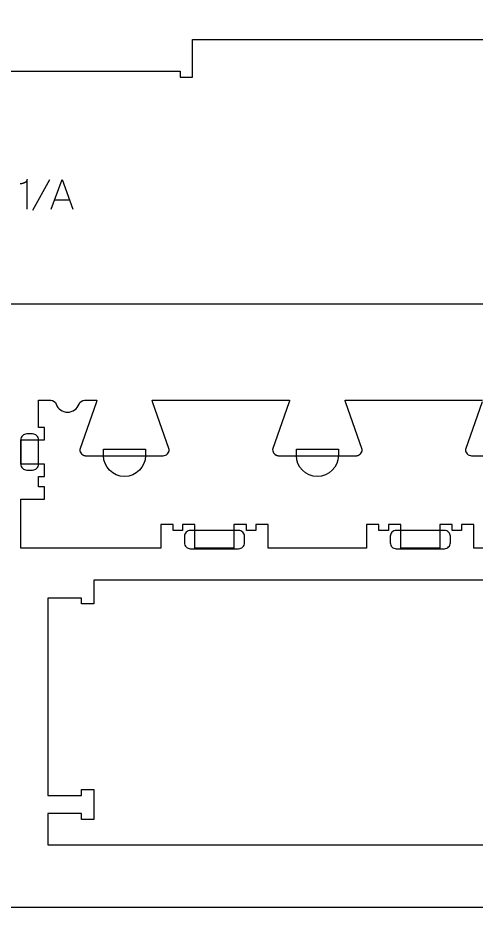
# Model space of a CAD drawing. Extents: x 0 to 4485, y 0 to 8771.
# Drawn here: x 1600 to 2064, y 3763 to 4662 of the extents above; entities that cross this region are included whole.
import ezdxf

# ---------------------------------------------------------------- set-up
doc = ezdxf.new("R2010")
doc.units = 0
for name, color, linetype in [('0_SHEET_SPRUCEPLY_2440X122', 1, 'CONTINUOUS'), ('1_ANYTOOL_1MMDEEP_LABELS_S', 2, 'CONTINUOUS'), ('4_ANYTOOL_CUTTHROUGH_OUTSI', 5, 'CONTINUOUS'), ('5_ANYTOOL_HALF_MILL_9MM_IN', 3, 'CONTINUOUS')]:
    doc.layers.add(name, color=color, linetype=linetype)

msp = doc.modelspace()

# ---------------------------------------------------------------- linework, layer by layer
at = {"layer": '0_SHEET_SPRUCEPLY_2440X122'}
msp.add_lwpolyline([(371.7, 4982.59), (371.7, 3762.59), (2811.7, 3762.59), (2811.7, 4982.59)], close=True, dxfattribs=at)
at = {"layer": '1_ANYTOOL_1MMDEEP_LABELS_S', "color": 2}
for points in [[(1609.84, 4468.46), (1609.84, 4498.5), (1609.82, 4498.35), (1609.8, 4498.2), (1609.77, 4498.05), (1609.73, 4497.91), (1609.7, 4497.77), (1609.66, 4497.63), (1609.61, 4497.5), (1609.57, 4497.37), (1609.51, 4497.24), (1609.46, 4497.12), (1609.43, 4497.05), (1609.4, 4496.99), (1609.37, 4496.93), (1609.33, 4496.87), (1609.3, 4496.82), (1609.26, 4496.76), (1609.23, 4496.7), (1609.19, 4496.64), (1609.16, 4496.59), (1609.12, 4496.53), (1609.08, 4496.48), (1609.04, 4496.43), (1609, 4496.37), (1608.95, 4496.32), (1608.91, 4496.27), (1608.87, 4496.22), (1608.82, 4496.17), (1608.77, 4496.12), (1608.73, 4496.07), (1608.68, 4496.02), (1608.63, 4495.98), (1608.58, 4495.93), (1608.48, 4495.84), (1608.37, 4495.75), (1608.26, 4495.67), (1608.14, 4495.58), (1608.02, 4495.51), (1607.9, 4495.43), (1607.77, 4495.36), (1607.64, 4495.29), (1607.51, 4495.22), (1607.37, 4495.15), (1607.23, 4495.09), (1606.94, 4494.97), (1606.65, 4494.87), (1606.37, 4494.76), (1606.09, 4494.67), (1605.81, 4494.58), (1605.53, 4494.5), (1605.25, 4494.43), (1604.98, 4494.37), (1604.7, 4494.31), (1604.43, 4494.26), (1604.17, 4494.22), (1603.9, 4494.19), (1603.64, 4494.16), (1603.37, 4494.14), (1603.11, 4494.13), (1602.86, 4494.13)], [(1632.56, 4497.98), (1615.37, 4467.21)], [(1634.27, 4468.46), (1645.16, 4498.46), (1656.21, 4468.46)], [(1637.74, 4478.01), (1652.66, 4478.01)]]:
    msp.add_lwpolyline(points, dxfattribs=at)
at = {"layer": '4_ANYTOOL_CUTTHROUGH_OUTSI', "color": 5}
for points in [[(1488.97, 4607.98), (1764.47, 4607.98), (1764.47, 4601.98), (1776.97, 4601.98), (1776.97, 4639.98), (2076.47, 4639.98)], [(2076.72, 4372.48), (876.72, 4372.48)], [(2747.8, 4093.21), (2277.49, 4093.21), (2277.49, 4069.21), (2264.99, 4069.21), (2264.99, 4075.21), (2160.3, 4075.21), (2160.3, 4069.21), (2147.8, 4069.21), (2147.8, 4093.21), (1677.49, 4093.21), (1677.49, 4069.21), (1664.99, 4069.21), (1664.99, 4075.21), (1630.9, 4075.21), (1630.9, 3875.71), (1664.99, 3875.71), (1664.99, 3881.71), (1677.49, 3881.71), (1677.49, 3851.21), (1664.99, 3851.21), (1664.99, 3857.21), (1630.9, 3857.21), (1630.9, 3825.71), (2794.4, 3825.71)]]:
    msp.add_lwpolyline(points, dxfattribs=at)
for points in [[(2148.96, 4125.65), (2061.46, 4125.65), (2061.46, 4149.4), (2061.46, 4149.65), (2048.96, 4149.65), (2048.96, 4143.65), (2039.46, 4143.65), (2039.46, 4149.65), (2026.96, 4149.65), (2026.96, 4149.4), (2026.96, 4125.65), (1987.46, 4125.65), (1987.46, 4149.4), (1987.46, 4149.65), (1974.96, 4149.65), (1974.96, 4143.65), (1965.46, 4143.65), (1965.46, 4149.65), (1952.96, 4149.65), (1952.96, 4149.4), (1952.96, 4125.65), (1853.46, 4125.65), (1853.46, 4149.4), (1853.46, 4149.65), (1840.96, 4149.65), (1840.96, 4143.65), (1831.46, 4143.65), (1831.46, 4149.65), (1818.96, 4149.65), (1818.96, 4149.4), (1818.96, 4125.65), (1779.46, 4125.65), (1779.46, 4149.4), (1779.46, 4149.65), (1766.96, 4149.65), (1766.96, 4143.65), (1757.46, 4143.65), (1757.46, 4149.65), (1744.96, 4149.65), (1744.96, 4149.4), (1744.96, 4125.65), (1603.46, 4125.65), (1603.46, 4175.15), (1627.46, 4175.15), (1627.46, 4187.4), (1627.46, 4187.65), (1621.46, 4187.65), (1621.46, 4198.15), (1627.46, 4198.15), (1627.46, 4210.65), (1603.46, 4210.65), (1603.46, 4235.15), (1627.46, 4235.15), (1627.46, 4247.65), (1621.46, 4247.65), (1621.46, 4275.15), (1633.86, 4275.15), (1633.86, 4275.15, -0.317837), (1639.29, 4271.32, 0.317837), (1650.83, 4263.15, 0.317837), (1662.38, 4271.32, -0.317837), (1667.81, 4275.15), (1680.2, 4275.15, -0.061485), (1679.97, 4273.76), (1663.07, 4225.48), (1663.06, 4225.44), (1663.06, 4225.4), (1663.06, 4225.4, 0.198912), (1664.89, 4220.98), (1665, 4220.87), (1665.11, 4220.77), (1665.22, 4220.67), (1665.34, 4220.57), (1665.46, 4220.48), (1665.58, 4220.39), (1665.7, 4220.3), (1665.83, 4220.21), (1665.96, 4220.12), (1666.09, 4220.04), (1666.22, 4219.97), (1666.36, 4219.89), (1666.49, 4219.82), (1666.63, 4219.75), (1666.78, 4219.69), (1666.92, 4219.62), (1667.06, 4219.57), (1667.21, 4219.51), (1667.35, 4219.46), (1667.5, 4219.42), (1667.65, 4219.37), (1667.8, 4219.33), (1667.95, 4219.3), (1668.1, 4219.27), (1668.25, 4219.24), (1668.4, 4219.21), (1668.56, 4219.19), (1668.71, 4219.18), (1668.86, 4219.16), (1669.01, 4219.16), (1669.16, 4219.15), (1669.31, 4219.15), (1747.31, 4219.15, 0.414214), (1753.56, 4225.4), (1753.56, 4225.44), (1753.55, 4225.48), (1736.65, 4273.76), (1736.65, 4273.76, -0.061485), (1736.42, 4275.15), (1875.1, 4275.15, -0.061485), (1874.87, 4273.76), (1857.97, 4225.48), (1857.96, 4225.44), (1857.96, 4225.4), (1857.96, 4225.4, 0.198912), (1859.79, 4220.98), (1859.9, 4220.87), (1860.01, 4220.77), (1860.12, 4220.67), (1860.24, 4220.57), (1860.36, 4220.48), (1860.48, 4220.39), (1860.6, 4220.3), (1860.73, 4220.21), (1860.86, 4220.12), (1860.99, 4220.04), (1861.12, 4219.97), (1861.26, 4219.89), (1861.39, 4219.82), (1861.53, 4219.75), (1861.68, 4219.69), (1861.82, 4219.62), (1861.96, 4219.57), (1862.11, 4219.51), (1862.25, 4219.46), (1862.4, 4219.42), (1862.55, 4219.37), (1862.7, 4219.33), (1862.85, 4219.3), (1863, 4219.27), (1863.15, 4219.24), (1863.3, 4219.21), (1863.46, 4219.19), (1863.61, 4219.18), (1863.76, 4219.16), (1863.91, 4219.16), (1864.06, 4219.15), (1864.21, 4219.15), (1942.21, 4219.15), (1942.36, 4219.15), (1942.51, 4219.16), (1942.66, 4219.16), (1942.81, 4219.18), (1942.96, 4219.19), (1943.11, 4219.21), (1943.27, 4219.24), (1943.42, 4219.27), (1943.57, 4219.3), (1943.72, 4219.33), (1943.87, 4219.37), (1944.02, 4219.42), (1944.16, 4219.46), (1944.31, 4219.51), (1944.46, 4219.57), (1944.6, 4219.62), (1944.74, 4219.69), (1944.89, 4219.75), (1945.03, 4219.82), (1945.16, 4219.89), (1945.3, 4219.97), (1945.43, 4220.04), (1945.56, 4220.12), (1945.69, 4220.21), (1945.82, 4220.3), (1945.94, 4220.39), (1946.06, 4220.48), (1946.18, 4220.57), (1946.3, 4220.67), (1946.41, 4220.77), (1946.52, 4220.87), (1946.63, 4220.98, 0.198912), (1948.46, 4225.4), (1948.46, 4225.44), (1948.45, 4225.48), (1931.55, 4273.76), (1931.55, 4273.76, -0.061485), (1931.32, 4275.15), (2070, 4275.15, -0.061485)], [(2069.77, 4273.76), (2052.87, 4225.48), (2052.86, 4225.44), (2052.86, 4225.4), (2052.86, 4225.4, 0.414214), (2059.11, 4219.15), (2137.11, 4219.15)]]:
    msp.add_lwpolyline(points, format="xyb", dxfattribs=at)
at = {"layer": '5_ANYTOOL_HALF_MILL_9MM_IN'}
for points in [[(1609.46, 4241.15, 0.414214), (1603.46, 4235.15), (1603.46, 4210.65, 0.414214), (1609.46, 4204.65), (1615.46, 4204.65, 0.414214), (1621.46, 4210.65), (1621.46, 4235.15, 0.414214), (1615.46, 4241.15)], [(1729.56, 4219.4, -1), (1687.06, 4219.4), (1687.06, 4219.65), (1687.06, 4225.65), (1729.56, 4225.65), (1729.56, 4219.65), (1729.56, 4219.4)], [(1924.46, 4219.4, -1), (1881.96, 4219.4), (1881.96, 4219.65), (1881.96, 4225.65), (1924.46, 4225.65), (1924.46, 4219.65), (1924.46, 4219.4)], [(1774.83, 4143.65, 0.414214), (1768.83, 4137.65), (1768.83, 4131.15, 0.414214), (1774.83, 4125.15), (1823.58, 4125.15, 0.414214), (1829.58, 4131.15), (1829.58, 4137.65, 0.414214), (1823.58, 4143.65)], [(1982.83, 4143.65, 0.414214), (1976.83, 4137.65), (1976.83, 4131.15, 0.414214), (1982.83, 4125.15), (2031.58, 4125.15, 0.414214), (2037.58, 4131.15), (2037.58, 4137.65, 0.414214), (2031.58, 4143.65)]]:
    msp.add_lwpolyline(points, format="xyb", close=True, dxfattribs=at)

doc.saveas('drawing.dxf')
